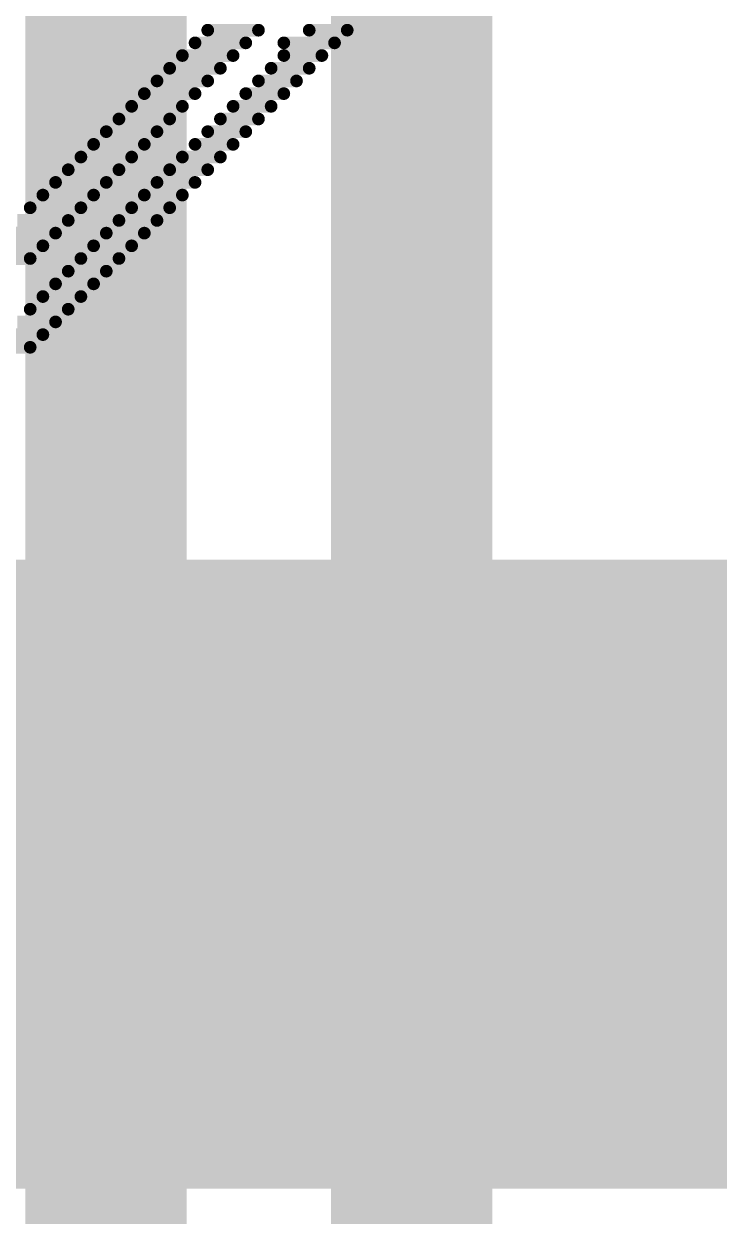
# Model space of a CAD drawing. Header units: millimetres. Extents: x 0 to 19.1, y 0 to 5.1.
# Drawn here: x 3.6744 to 3.7175, y 3.7183 to 3.7921 of the extents above; entities that cross this region are included whole.
import ezdxf

# ---------------------------------------------------------------- set-up
doc = ezdxf.new("R2010")
doc.units = ezdxf.units.MM
doc.header["$MEASUREMENT"] = 0
for name, color, linetype in [('BottomLayer', 5, 'Continuous'), ('TopLayer', 1, 'Continuous'), ('TopOverlay', 2, 'Continuous')]:
    doc.layers.add(name, color=color, linetype=linetype)

msp = doc.modelspace()

# ---------------------------------------------------------------- hatches: boundary and pattern name
at = {"layer": 'TopLayer'}
msp.add_hatch(color=1, dxfattribs=at).paths.add_polyline_path([(3.409774, 3.72), (3.985774, 3.72), (3.985774, 3.758912), (3.409774, 3.758912)])

# ---------------------------------------------------------------- linework, layer by layer
at = {"layer": 'BottomLayer', "const_width": 0.01}
for points in [[(3.698453, 3.622045), (3.698453, 4.003)], [(3.679538, 3.61166), (3.679538, 3.816088)]]:
    msp.add_lwpolyline(points, dxfattribs=at)
at = {"layer": 'TopOverlay', "const_width": 0.000785}
for points in [[(3.685832, 3.791692), (3.688972, 3.791692)], [(3.692113, 3.791692), (3.694468, 3.791692)], [(3.685047, 3.790907), (3.688187, 3.790907)], [(3.690542, 3.790907), (3.693683, 3.790907)], [(3.684262, 3.790122), (3.687402, 3.790122)], [(3.690542, 3.790122), (3.692898, 3.790122)], [(3.683477, 3.789336), (3.686617, 3.789336)], [(3.689757, 3.789336), (3.692113, 3.789336)], [(3.682692, 3.788551), (3.685832, 3.788551)], [(3.688972, 3.788551), (3.691327, 3.788551)], [(3.681907, 3.787766), (3.685047, 3.787766)], [(3.688187, 3.787766), (3.690542, 3.787766)], [(3.681122, 3.786981), (3.684262, 3.786981)], [(3.687402, 3.786981), (3.689757, 3.786981)], [(3.680337, 3.786196), (3.683477, 3.786196)], [(3.686617, 3.786196), (3.688972, 3.786196)], [(3.679552, 3.785411), (3.682692, 3.785411)], [(3.685832, 3.785411), (3.688187, 3.785411)], [(3.678767, 3.784626), (3.681907, 3.784626)], [(3.685047, 3.784626), (3.687402, 3.784626)], [(3.677982, 3.783841), (3.681122, 3.783841)], [(3.684262, 3.783841), (3.686617, 3.783841)], [(3.677197, 3.783056), (3.680337, 3.783056)], [(3.683477, 3.783056), (3.685832, 3.783056)], [(3.676412, 3.782271), (3.679552, 3.782271)], [(3.682692, 3.782271), (3.685047, 3.782271)], [(3.675627, 3.781486), (3.678767, 3.781486)], [(3.681907, 3.781486), (3.684262, 3.781486)], [(3.674842, 3.780701), (3.677982, 3.780701)], [(3.681122, 3.780701), (3.683477, 3.780701)], [(3.674056, 3.779916), (3.677197, 3.779916)], [(3.680337, 3.779916), (3.682692, 3.779916)], [(3.673271, 3.779131), (3.676412, 3.779131)], [(3.679552, 3.779131), (3.681907, 3.779131)], [(3.672486, 3.778346), (3.675627, 3.778346)], [(3.678767, 3.778346), (3.681122, 3.778346)], [(3.671701, 3.777561), (3.674842, 3.777561)], [(3.677982, 3.777561), (3.680337, 3.777561)], [(3.677197, 3.776776), (3.679552, 3.776776)], [(3.676412, 3.775991), (3.678767, 3.775991)], [(3.675627, 3.775206), (3.677982, 3.775206)], [(3.674842, 3.774421), (3.677197, 3.774421)], [(3.674056, 3.773636), (3.676412, 3.773636)], [(3.673271, 3.77285), (3.675627, 3.77285)], [(3.672486, 3.772065), (3.674842, 3.772065)], [(3.669346, 3.735168), (3.722729, 3.735168)], [(3.669346, 3.734383), (3.722729, 3.734383)], [(3.670131, 3.733598), (3.722729, 3.733598)], [(3.669346, 3.730458), (3.722729, 3.730458)], [(3.669346, 3.729673), (3.722729, 3.729673)]]:
    msp.add_lwpolyline(points, dxfattribs=at)
at = {"layer": 'TopOverlay', "const_width": 0.000392}
for points in [[(3.685636, 3.791692, 1), (3.686028, 3.791692, 1)], [(3.688776, 3.791692, 1), (3.689169, 3.791692, 1)], [(3.691916, 3.791692, 1), (3.692309, 3.791692, 1)], [(3.694272, 3.791692, 1), (3.694664, 3.791692, 1)], [(3.684851, 3.790907, 1), (3.685243, 3.790907, 1)], [(3.687991, 3.790907, 1), (3.688384, 3.790907, 1)], [(3.690346, 3.790907, 1), (3.690739, 3.790907, 1)], [(3.693486, 3.790907, 1), (3.693879, 3.790907, 1)], [(3.684066, 3.790122, 1), (3.684458, 3.790122, 1)], [(3.687206, 3.790122, 1), (3.687599, 3.790122, 1)], [(3.690346, 3.790122, 1), (3.690739, 3.790122, 1)], [(3.692701, 3.790122, 1), (3.693094, 3.790122, 1)], [(3.683281, 3.789336, 1), (3.683673, 3.789336, 1)], [(3.686421, 3.789336, 1), (3.686813, 3.789336, 1)], [(3.689561, 3.789336, 1), (3.689954, 3.789336, 1)], [(3.691916, 3.789336, 1), (3.692309, 3.789336, 1)], [(3.682496, 3.788551, 1), (3.682888, 3.788551, 1)], [(3.685636, 3.788551, 1), (3.686028, 3.788551, 1)], [(3.688776, 3.788551, 1), (3.689169, 3.788551, 1)], [(3.691131, 3.788551, 1), (3.691524, 3.788551, 1)], [(3.681711, 3.787766, 1), (3.682103, 3.787766, 1)], [(3.684851, 3.787766, 1), (3.685243, 3.787766, 1)], [(3.687991, 3.787766, 1), (3.688384, 3.787766, 1)], [(3.690346, 3.787766, 1), (3.690739, 3.787766, 1)], [(3.680926, 3.786981, 1), (3.681318, 3.786981, 1)], [(3.684066, 3.786981, 1), (3.684458, 3.786981, 1)], [(3.687206, 3.786981, 1), (3.687599, 3.786981, 1)], [(3.689561, 3.786981, 1), (3.689954, 3.786981, 1)], [(3.680141, 3.786196, 1), (3.680533, 3.786196, 1)], [(3.683281, 3.786196, 1), (3.683673, 3.786196, 1)], [(3.686421, 3.786196, 1), (3.686813, 3.786196, 1)], [(3.688776, 3.786196, 1), (3.689169, 3.786196, 1)], [(3.679356, 3.785411, 1), (3.679748, 3.785411, 1)], [(3.682496, 3.785411, 1), (3.682888, 3.785411, 1)], [(3.685636, 3.785411, 1), (3.686028, 3.785411, 1)], [(3.687991, 3.785411, 1), (3.688384, 3.785411, 1)], [(3.678571, 3.784626, 1), (3.678963, 3.784626, 1)], [(3.681711, 3.784626, 1), (3.682103, 3.784626, 1)], [(3.684851, 3.784626, 1), (3.685243, 3.784626, 1)], [(3.687206, 3.784626, 1), (3.687599, 3.784626, 1)], [(3.677786, 3.783841, 1), (3.678178, 3.783841, 1)], [(3.680926, 3.783841, 1), (3.681318, 3.783841, 1)], [(3.684066, 3.783841, 1), (3.684458, 3.783841, 1)], [(3.686421, 3.783841, 1), (3.686813, 3.783841, 1)], [(3.677001, 3.783056, 1), (3.677393, 3.783056, 1)], [(3.680141, 3.783056, 1), (3.680533, 3.783056, 1)], [(3.683281, 3.783056, 1), (3.683673, 3.783056, 1)], [(3.685636, 3.783056, 1), (3.686028, 3.783056, 1)], [(3.676215, 3.782271, 1), (3.676608, 3.782271, 1)], [(3.679356, 3.782271, 1), (3.679748, 3.782271, 1)], [(3.682496, 3.782271, 1), (3.682888, 3.782271, 1)], [(3.684851, 3.782271, 1), (3.685243, 3.782271, 1)], [(3.67543, 3.781486, 1), (3.675823, 3.781486, 1)], [(3.678571, 3.781486, 1), (3.678963, 3.781486, 1)], [(3.681711, 3.781486, 1), (3.682103, 3.781486, 1)], [(3.684066, 3.781486, 1), (3.684458, 3.781486, 1)], [(3.674645, 3.780701, 1), (3.675038, 3.780701, 1)], [(3.677786, 3.780701, 1), (3.678178, 3.780701, 1)], [(3.680926, 3.780701, 1), (3.681318, 3.780701, 1)], [(3.683281, 3.780701, 1), (3.683673, 3.780701, 1)], [(3.677001, 3.779916, 1), (3.677393, 3.779916, 1)], [(3.680141, 3.779916, 1), (3.680533, 3.779916, 1)], [(3.682496, 3.779916, 1), (3.682888, 3.779916, 1)], [(3.676215, 3.779131, 1), (3.676608, 3.779131, 1)], [(3.679356, 3.779131, 1), (3.679748, 3.779131, 1)], [(3.681711, 3.779131, 1), (3.682103, 3.779131, 1)], [(3.67543, 3.778346, 1), (3.675823, 3.778346, 1)], [(3.678571, 3.778346, 1), (3.678963, 3.778346, 1)], [(3.680926, 3.778346, 1), (3.681318, 3.778346, 1)], [(3.674645, 3.777561, 1), (3.675038, 3.777561, 1)], [(3.677786, 3.777561, 1), (3.678178, 3.777561, 1)], [(3.680141, 3.777561, 1), (3.680533, 3.777561, 1)], [(3.677001, 3.776776, 1), (3.677393, 3.776776, 1)], [(3.679356, 3.776776, 1), (3.679748, 3.776776, 1)], [(3.676215, 3.775991, 1), (3.676608, 3.775991, 1)], [(3.678571, 3.775991, 1), (3.678963, 3.775991, 1)], [(3.67543, 3.775206, 1), (3.675823, 3.775206, 1)], [(3.677786, 3.775206, 1), (3.678178, 3.775206, 1)], [(3.674645, 3.774421, 1), (3.675038, 3.774421, 1)], [(3.677001, 3.774421, 1), (3.677393, 3.774421, 1)], [(3.676215, 3.773636, 1), (3.676608, 3.773636, 1)], [(3.67543, 3.77285, 1), (3.675823, 3.77285, 1)], [(3.674645, 3.772065, 1), (3.675038, 3.772065, 1)]]:
    msp.add_lwpolyline(points, format="xyb", close=True, dxfattribs=at)

doc.saveas('drawing.dxf')
